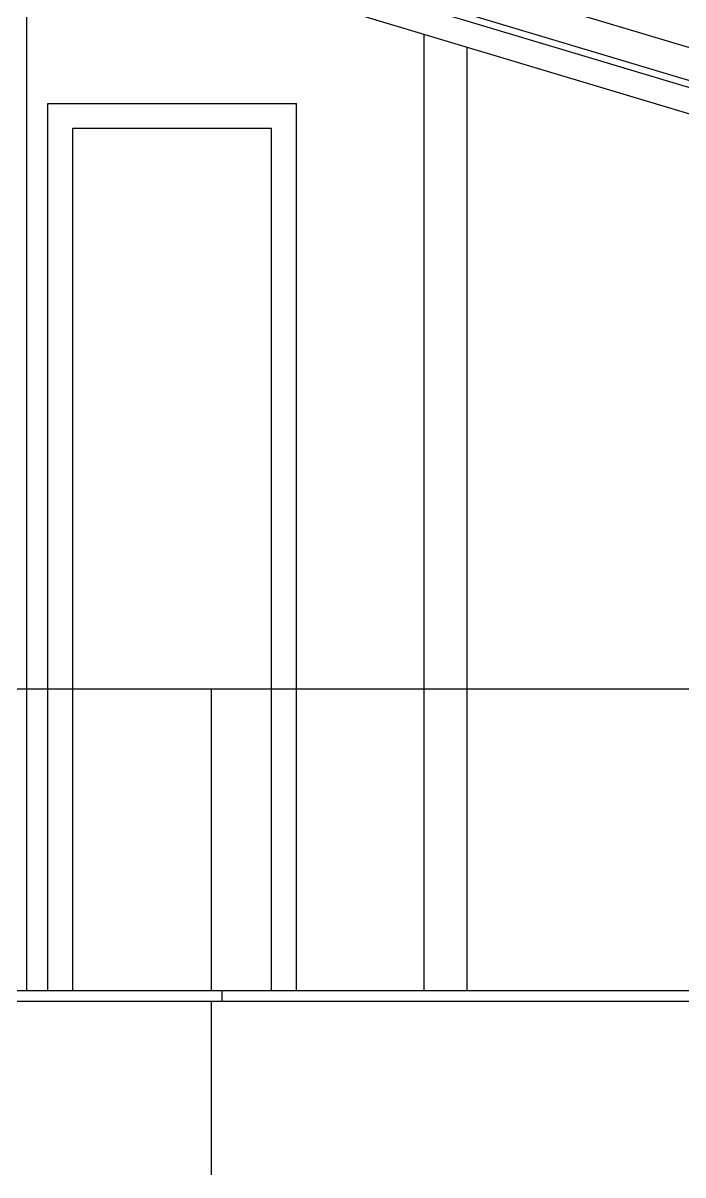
# Model space of a CAD drawing. Header units: millimetres. Extents: x 2002 to 2114, y 811 to 859.
# Drawn here: x 2017.095 to 2018.953, y 817.067 to 820.313 of the extents above; entities that cross this region are included whole.
import ezdxf

# ---------------------------------------------------------------- set-up
doc = ezdxf.new("R2010")
doc.units = ezdxf.units.MM
doc.header["$LTSCALE"] = 0.04
for name, color, linetype in [('0-2', 1, 'Continuous'), ('02', 1, 'Continuous'), ('chiaro', 252, 'Continuous')]:
    doc.layers.add(name, color=color, linetype=linetype)

msp = doc.modelspace()

# ---------------------------------------------------------------- linework, layer by layer
at = {"layer": '0-2'}
for p, q in [((2009.3851, 818.4369), (2020.2851, 818.4369)), ((2017.6251, 818.4369), (2017.6251, 817.5869)), ((2017.6551, 817.5869), (2017.6551, 817.5569)), ((2017.6251, 817.5569), (2017.6251, 817.0669))]:
    msp.add_line(p, q, dxfattribs=at)
at = {"layer": '02'}
for p, q in [((2019.1251, 820.0849), (2018.1351, 820.3819)), ((2017.1051, 820.3469), (2017.1051, 817.5869)), ((2019.1251, 820.0109), (2018.0051, 820.3469)), ((2018.2251, 817.5869), (2018.2251, 820.2809)), ((2018.3451, 820.2449), (2018.3451, 817.5869)), ((2017.1651, 817.5869), (2017.1651, 820.0869)), ((2017.1651, 820.0869), (2017.8651, 820.0869)), ((2017.8651, 817.5869), (2017.8651, 820.0869)), ((2017.2351, 820.0169), (2017.7951, 820.0169)), ((2017.2351, 817.5869), (2017.2351, 820.0169)), ((2017.7951, 817.5869), (2017.7951, 820.0169)), ((2009.3251, 817.5869), (2019.2551, 817.5869)), ((2009.3251, 817.5569), (2019.2551, 817.5569))]:
    msp.add_line(p, q, dxfattribs=at)
at = {"layer": 'chiaro'}
for p, q in [((2019.1751, 820.1825), (2018.1851, 820.4795)), ((2019.1251, 820.1049), (2018.1351, 820.4019))]:
    msp.add_line(p, q, dxfattribs=at)

doc.saveas('drawing.dxf')
